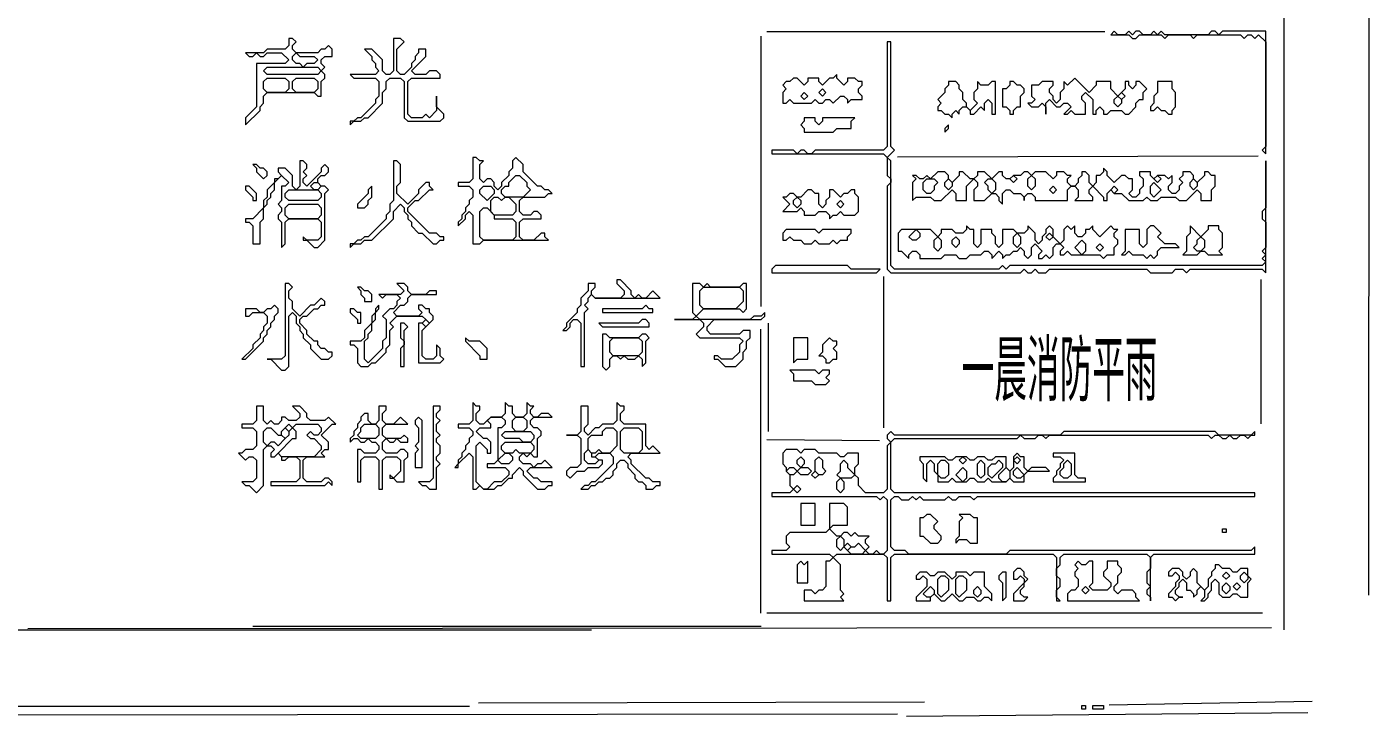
# Model space of a CAD drawing. Extents: x 10 to 1972, y 10 to 1392.
# Drawn here: x 1575.3 to 1947.7, y 14.1 to 205.2 of the extents above; entities that cross this region are included whole.
import ezdxf

# ---------------------------------------------------------------- set-up
doc = ezdxf.new("R2010")
doc.units = 0
for name, color, linetype, lineweight in [('OCR_TEXT', 6, 'Continuous', 0), ('TEXT_FALLBACK_OUTLINE', 2, 'Continuous', 0), ('TRACE_CURVE', 6, 'Continuous', 0), ('TRACE_STRAIGHT', 5, 'Continuous', 0), ('TRACE_TEXT_SYMBOL', 6, 'Continuous', 0)]:
    doc.layers.add(name, color=color, linetype=linetype, lineweight=lineweight)
doc.styles.add('wqy-unicode', font='wqy-unicode.lff')

msp = doc.modelspace()

# ---------------------------------------------------------------- linework, layer by layer
at = {"layer": 'TEXT_FALLBACK_OUTLINE', "color": 2}
for points in [[(1648, 202), (1648, 200), (1647, 199), (1642, 199), (1641, 198), (1636, 198), (1637, 197), (1638, 197), (1639, 198), (1640, 197), (1641, 197), (1642, 198), (1646, 198), (1648, 196), (1647, 195), (1639, 195), (1639, 183), (1636, 180), (1636, 178), (1640, 182), (1640, 183), (1641, 184), (1641, 186), (1642, 187), (1655, 187), (1656, 186), (1657, 186), (1657, 190), (1658, 191), (1658, 192), (1657, 193), (1658, 194), (1657, 195), (1657, 196), (1658, 197), (1660, 197), (1660, 199), (1659, 200), (1658, 199), (1657, 199), (1656, 198), (1650, 198), (1649, 199), (1649, 200), (1650, 201), (1649, 202)], [(1877, 204), (1876, 203), (1881, 203), (1882, 202), (1883, 202), (1884, 203), (1890, 203), (1891, 202), (1892, 203), (1898, 203), (1899, 202), (1900, 203), (1912, 203), (1913, 202), (1914, 203), (1915, 203), (1916, 202), (1917, 203), (1919, 201), (1919, 172), (1918, 171), (1919, 170), (1919, 204), (1907, 204), (1906, 203), (1905, 204), (1904, 204), (1903, 203), (1891, 203), (1890, 204), (1889, 203), (1888, 204), (1887, 203), (1885, 203), (1884, 204), (1883, 204), (1882, 203), (1881, 204), (1880, 203), (1878, 203)], [(1649, 197), (1650, 198), (1651, 197), (1655, 197), (1656, 196), (1655, 195), (1653, 195), (1652, 194), (1651, 195), (1650, 195), (1649, 196)], [(1641, 193), (1642, 194), (1656, 194), (1657, 193), (1656, 192), (1642, 192)], [(1641, 190), (1642, 191), (1647, 191), (1648, 190), (1648, 188), (1647, 187), (1642, 187), (1641, 188)], [(1649, 190), (1650, 191), (1655, 191), (1656, 190), (1656, 188), (1655, 187), (1650, 187), (1649, 188)], [(1800, 192), (1799, 191), (1798, 191), (1796, 189), (1795, 190), (1795, 191), (1792, 191), (1792, 190), (1791, 189), (1789, 191), (1788, 191), (1787, 190), (1786, 190), (1785, 189), (1786, 188), (1785, 187), (1785, 184), (1786, 184), (1787, 185), (1788, 184), (1793, 184), (1794, 185), (1795, 184), (1796, 184), (1797, 185), (1798, 185), (1799, 184), (1801, 186), (1802, 186), (1803, 185), (1803, 184), (1804, 185), (1807, 185), (1807, 186), (1806, 187), (1806, 188), (1807, 189), (1807, 190), (1806, 190), (1805, 191), (1803, 191), (1803, 190), (1802, 189), (1800, 191)], [(1831, 190), (1831, 189), (1830, 188), (1830, 187), (1828, 185), (1829, 184), (1828, 183), (1828, 182), (1829, 182), (1830, 181), (1831, 181), (1832, 180), (1832, 181), (1833, 182), (1834, 181), (1834, 182), (1835, 183), (1836, 183), (1837, 182), (1837, 181), (1838, 181), (1840, 183), (1841, 182), (1841, 184), (1842, 185), (1843, 184), (1843, 181), (1844, 181), (1844, 190), (1843, 190), (1842, 189), (1840, 189), (1839, 190), (1839, 188), (1838, 187), (1838, 185), (1839, 184), (1837, 182), (1836, 183), (1836, 184), (1835, 185), (1835, 187), (1834, 188), (1834, 189), (1833, 190)], [(1848, 190), (1848, 189), (1847, 188), (1846, 188), (1846, 183), (1847, 183), (1848, 182), (1848, 181), (1849, 181), (1849, 182), (1850, 183), (1851, 183), (1851, 186), (1852, 187), (1852, 188), (1851, 189), (1850, 189), (1849, 190)], [(1889, 190), (1889, 187), (1888, 186), (1888, 184), (1887, 183), (1887, 182), (1888, 182), (1889, 183), (1890, 182), (1891, 182), (1892, 181), (1893, 181), (1893, 182), (1894, 183), (1894, 187), (1893, 188), (1893, 190)], [(1790, 186), (1791, 187), (1792, 186), (1791, 185)], [(1795, 187), (1796, 188), (1797, 187), (1796, 186)], [(1878, 186), (1879, 187), (1880, 186), (1879, 185)], [(1877, 185), (1878, 186), (1879, 185), (1879, 184), (1878, 183), (1877, 184)], [(1791, 180), (1791, 179), (1790, 178), (1791, 177), (1791, 176), (1799, 176), (1800, 177), (1804, 177), (1804, 179), (1805, 180), (1796, 180), (1796, 179), (1795, 178), (1794, 179), (1794, 180)], [(1831, 178), (1830, 177), (1830, 176), (1831, 177)], [(1677, 168), (1677, 157), (1676, 156), (1676, 154), (1675, 153), (1675, 152), (1670, 147), (1669, 147), (1668, 146), (1667, 146), (1666, 145), (1665, 145), (1665, 144), (1666, 145), (1668, 145), (1669, 146), (1671, 146), (1677, 152), (1677, 154), (1679, 156), (1680, 155), (1680, 154), (1681, 153), (1681, 152), (1682, 151), (1682, 150), (1684, 148), (1685, 148), (1688, 145), (1689, 145), (1690, 146), (1691, 146), (1691, 147), (1690, 147), (1689, 148), (1687, 148), (1681, 154), (1681, 155), (1683, 157), (1684, 157), (1687, 160), (1688, 160), (1687, 161), (1687, 162), (1686, 162), (1684, 160), (1684, 159), (1681, 156), (1678, 159), (1678, 161), (1679, 162), (1679, 167), (1678, 168)], [(1638, 167), (1639, 166), (1639, 165), (1641, 163), (1642, 164), (1642, 165), (1641, 166), (1640, 166), (1639, 167)], [(1711, 164), (1712, 164), (1714, 162), (1714, 161), (1715, 160), (1713, 158), (1708, 158), (1707, 159), (1707, 160), (1708, 161), (1709, 161), (1709, 162)], [(1848, 163), (1849, 164), (1850, 163), (1849, 162)], [(1853, 163), (1854, 164), (1855, 163), (1855, 161), (1854, 160), (1853, 161)], [(1888, 163), (1889, 164), (1890, 163), (1889, 162)], [(1636, 161), (1636, 160), (1638, 158), (1638, 157), (1639, 157), (1639, 159), (1637, 161)], [(1654, 161), (1655, 162), (1656, 162), (1657, 161), (1656, 160), (1655, 160)], [(1671, 161), (1670, 160), (1670, 159), (1667, 156), (1667, 155), (1669, 155), (1670, 156), (1670, 157), (1671, 158)], [(1701, 160), (1702, 161), (1704, 161), (1705, 160), (1705, 159), (1703, 157), (1701, 159)], [(1824, 162), (1825, 163), (1827, 163), (1828, 162), (1827, 161), (1827, 160), (1826, 159), (1825, 159), (1824, 160)], [(1830, 162), (1831, 163), (1832, 162), (1832, 161), (1831, 160), (1830, 161)], [(1841, 162), (1842, 163), (1843, 163), (1844, 162), (1844, 160), (1843, 159), (1842, 160), (1842, 161)], [(1859, 160), (1860, 161), (1861, 160), (1860, 159)], [(1876, 160), (1877, 161), (1878, 160), (1877, 159)], [(1887, 161), (1888, 162), (1890, 160), (1888, 158), (1887, 159)], [(1898, 162), (1899, 163), (1900, 162), (1900, 161), (1899, 160), (1898, 161)], [(1647, 159), (1648, 160), (1656, 160), (1657, 159), (1657, 158), (1656, 157), (1648, 157), (1647, 158)], [(1704, 157), (1705, 158), (1706, 158), (1707, 157), (1708, 158), (1709, 158), (1711, 156), (1711, 154), (1710, 153), (1705, 153), (1704, 154)], [(1792, 160), (1790, 158), (1789, 158), (1788, 159), (1787, 159), (1786, 158), (1785, 158), (1787, 156), (1785, 154), (1789, 154), (1790, 155), (1791, 154), (1791, 153), (1794, 153), (1795, 154), (1797, 154), (1798, 153), (1798, 152), (1799, 153), (1800, 153), (1801, 154), (1802, 153), (1805, 153), (1806, 154), (1806, 158), (1805, 159), (1805, 160), (1804, 160), (1803, 159), (1802, 159), (1801, 158), (1799, 160), (1798, 160), (1798, 158), (1797, 157), (1797, 156), (1796, 155), (1795, 156), (1795, 159), (1794, 159), (1793, 160)], [(1788, 157), (1789, 158), (1790, 157), (1790, 156), (1789, 155), (1788, 156)], [(1800, 156), (1801, 157), (1802, 156), (1801, 155)], [(1647, 155), (1648, 156), (1656, 156), (1657, 155), (1657, 153), (1656, 152), (1648, 152), (1647, 153)], [(1701, 154), (1702, 155), (1703, 155), (1705, 153), (1705, 152), (1710, 152), (1711, 151), (1711, 147), (1710, 146), (1702, 146), (1701, 147)], [(1786, 149), (1785, 148), (1785, 146), (1786, 146), (1787, 147), (1788, 146), (1790, 146), (1791, 145), (1793, 145), (1794, 146), (1795, 145), (1798, 145), (1799, 146), (1800, 145), (1801, 146), (1803, 146), (1803, 147), (1804, 148), (1804, 149), (1796, 149), (1795, 148), (1794, 149)], [(1822, 149), (1823, 148), (1823, 147), (1822, 146), (1821, 146), (1820, 147)], [(1887, 150), (1886, 149), (1886, 145), (1885, 144), (1884, 145), (1884, 149), (1880, 149), (1880, 143), (1879, 142), (1880, 142), (1881, 143), (1882, 142), (1885, 142), (1886, 141), (1887, 142), (1888, 141), (1889, 142), (1889, 143), (1890, 144), (1895, 144), (1894, 145), (1891, 145), (1889, 147), (1890, 148), (1888, 150)], [(1898, 150), (1898, 148), (1897, 147), (1897, 143), (1896, 142), (1900, 142), (1901, 143), (1902, 143), (1903, 142), (1907, 142), (1906, 143), (1907, 144), (1907, 148), (1906, 149), (1906, 150), (1903, 150), (1903, 149), (1901, 147)], [(1827, 146), (1828, 147), (1829, 146), (1829, 144), (1828, 143), (1827, 144)], [(1832, 146), (1833, 147), (1834, 146), (1834, 145), (1833, 144), (1832, 145)], [(1849, 147), (1850, 148), (1851, 147), (1851, 145), (1850, 144), (1849, 145)], [(1858, 147), (1859, 148), (1860, 147), (1859, 146)], [(1868, 146), (1869, 145), (1869, 143), (1868, 142), (1866, 144)], [(1900, 146), (1901, 147), (1902, 146), (1902, 144), (1901, 143), (1900, 143), (1899, 144), (1900, 145)], [(1872, 144), (1873, 145), (1874, 144), (1873, 143)], [(1739, 135), (1739, 134), (1741, 132), (1741, 131), (1740, 130), (1733, 130), (1732, 131), (1732, 132), (1733, 133), (1733, 134), (1731, 134), (1731, 132), (1729, 130), (1729, 128), (1728, 127), (1728, 126), (1725, 123), (1725, 122), (1724, 121), (1725, 121), (1726, 122), (1726, 123), (1727, 124), (1728, 124), (1729, 123), (1729, 111), (1730, 111), (1730, 126), (1731, 127), (1730, 128), (1731, 129), (1731, 130), (1732, 131), (1733, 130), (1751, 130), (1749, 132), (1747, 130), (1746, 130), (1745, 131), (1744, 130), (1743, 131), (1743, 132), (1740, 135)], [(1647, 134), (1647, 114), (1646, 113), (1642, 113), (1643, 113), (1646, 110), (1647, 110), (1648, 111), (1648, 125), (1649, 126), (1650, 125), (1650, 123), (1651, 122), (1651, 121), (1652, 120), (1652, 119), (1654, 117), (1654, 116), (1657, 113), (1659, 113), (1660, 114), (1660, 115), (1659, 115), (1658, 116), (1657, 116), (1656, 117), (1656, 118), (1655, 118), (1653, 120), (1653, 121), (1651, 123), (1651, 124), (1652, 125), (1653, 125), (1655, 127), (1656, 127), (1657, 128), (1658, 128), (1658, 129), (1657, 130), (1655, 128), (1654, 128), (1651, 125), (1649, 127), (1649, 129), (1648, 130), (1648, 132), (1649, 133), (1648, 134)], [(1667, 133), (1668, 132), (1668, 131), (1669, 130), (1669, 129), (1671, 129), (1671, 131), (1670, 132), (1669, 132), (1668, 133)], [(1760, 134), (1760, 126), (1761, 125), (1760, 124), (1755, 124), (1762, 124), (1763, 123), (1763, 122), (1761, 120), (1762, 119), (1773, 119), (1774, 118), (1773, 117), (1773, 115), (1771, 113), (1768, 113), (1767, 114), (1766, 114), (1766, 113), (1767, 113), (1769, 111), (1772, 111), (1774, 113), (1774, 115), (1775, 116), (1775, 118), (1776, 119), (1776, 121), (1774, 121), (1773, 120), (1765, 120), (1764, 121), (1764, 122), (1766, 124), (1779, 124), (1780, 125), (1780, 126), (1779, 125), (1777, 125), (1776, 124), (1762, 124), (1761, 125), (1763, 127), (1773, 127), (1774, 126), (1775, 127), (1775, 134), (1774, 134), (1773, 133), (1765, 133), (1764, 134), (1763, 133), (1762, 134)], [(1762, 132), (1763, 133), (1773, 133), (1774, 132), (1774, 129), (1772, 127), (1763, 127), (1762, 128)], [(1644, 128), (1643, 127), (1642, 127), (1641, 126), (1640, 126), (1639, 127), (1636, 127), (1636, 125), (1637, 125), (1638, 126), (1641, 126), (1642, 125), (1642, 123), (1641, 122), (1641, 121), (1640, 120), (1640, 119), (1638, 117), (1638, 116), (1635, 113), (1636, 113), (1641, 118), (1641, 119), (1642, 120), (1642, 121), (1643, 122), (1643, 123), (1644, 124), (1644, 125), (1645, 126), (1645, 127)], [(1665, 127), (1665, 126), (1667, 124), (1667, 123), (1668, 123), (1668, 126), (1667, 126), (1666, 127)], [(1747, 128), (1746, 127), (1735, 127), (1735, 126), (1749, 126), (1749, 127), (1748, 127)], [(1679, 123), (1679, 119), (1680, 118), (1680, 117), (1679, 116), (1679, 111), (1680, 111), (1680, 121), (1681, 122), (1680, 123)], [(1685, 123), (1686, 124), (1687, 123), (1686, 122)], [(1746, 124), (1745, 123), (1734, 123), (1735, 122), (1748, 122), (1748, 123), (1747, 124)], [(1735, 120), (1735, 111), (1736, 110), (1737, 111), (1737, 113), (1738, 114), (1739, 114), (1740, 113), (1741, 114), (1742, 113), (1744, 113), (1745, 114), (1746, 113), (1746, 111), (1747, 112), (1747, 118), (1748, 119), (1747, 120), (1746, 120), (1745, 119), (1737, 119), (1736, 120)], [(1697, 119), (1697, 118), (1701, 114), (1701, 113), (1703, 113), (1703, 116), (1701, 118), (1698, 118)], [(1737, 118), (1738, 119), (1745, 119), (1746, 118), (1746, 115), (1745, 114), (1738, 114), (1737, 115)], [(1788, 119), (1788, 112), (1789, 113), (1792, 113), (1792, 119)], [(1787, 110), (1788, 109), (1788, 107), (1793, 107), (1794, 106), (1797, 106), (1798, 107), (1797, 108), (1798, 109), (1798, 110), (1796, 110), (1795, 109), (1794, 110)], [(1684, 97), (1683, 96), (1683, 95), (1684, 94), (1684, 90), (1683, 89), (1684, 88), (1683, 87), (1683, 83), (1685, 83), (1685, 96)], [(1688, 100), (1688, 80), (1687, 79), (1684, 79), (1685, 78), (1686, 78), (1687, 77), (1689, 77), (1689, 83), (1690, 84), (1689, 85), (1689, 86), (1690, 87), (1690, 89), (1689, 90), (1689, 91), (1690, 92), (1689, 93), (1689, 95), (1690, 96), (1689, 97), (1689, 98), (1690, 99), (1690, 100)], [(1703, 96), (1704, 97), (1707, 97), (1708, 96), (1708, 95), (1707, 94), (1706, 94), (1706, 85), (1705, 84), (1703, 84), (1703, 83), (1708, 83), (1709, 82), (1709, 81), (1707, 79), (1705, 79), (1703, 77), (1702, 77), (1700, 79), (1700, 89), (1701, 90), (1703, 88), (1703, 87), (1704, 87), (1704, 90), (1703, 91), (1702, 91), (1700, 93), (1701, 94), (1704, 94), (1704, 95)], [(1710, 96), (1711, 97), (1713, 97), (1714, 96), (1714, 94), (1713, 93), (1711, 93), (1710, 94)], [(1641, 93), (1642, 94), (1643, 94), (1645, 92), (1646, 92), (1647, 91), (1645, 89), (1644, 90), (1643, 90), (1642, 89), (1641, 90)], [(1649, 94), (1650, 95), (1656, 95), (1657, 94), (1657, 93), (1656, 92), (1655, 92), (1654, 93), (1653, 92), (1654, 91), (1655, 91), (1657, 89), (1657, 88), (1655, 86), (1646, 86), (1645, 87), (1649, 91), (1650, 91), (1650, 93)], [(1646, 93), (1647, 94), (1648, 93), (1648, 92), (1647, 91), (1646, 92)], [(1647, 94), (1648, 95), (1649, 94), (1648, 93)], [(1668, 94), (1669, 95), (1672, 95), (1673, 94), (1673, 92), (1672, 91), (1668, 91), (1667, 92), (1668, 93)], [(1735, 93), (1736, 94), (1738, 94), (1739, 93), (1739, 89), (1737, 87), (1735, 87), (1734, 88), (1733, 87), (1732, 87), (1731, 88), (1731, 91), (1732, 92), (1735, 92)], [(1740, 93), (1741, 94), (1745, 94), (1746, 93), (1746, 88), (1745, 87), (1741, 87), (1740, 88)], [(1707, 92), (1708, 93), (1715, 93), (1716, 92), (1716, 91), (1715, 90), (1713, 90), (1712, 91), (1708, 91)], [(1707, 89), (1708, 90), (1715, 90), (1716, 89), (1716, 88), (1715, 87), (1712, 87), (1711, 88), (1710, 87), (1708, 87), (1707, 88)], [(1708, 87), (1709, 87), (1710, 86), (1710, 85), (1709, 84), (1707, 84), (1706, 85)], [(1730, 87), (1731, 88), (1732, 87), (1732, 86), (1733, 86), (1734, 85), (1733, 84), (1731, 84), (1730, 85)], [(1850, 87), (1849, 86), (1849, 83), (1848, 82), (1847, 83), (1847, 86), (1844, 86), (1843, 85), (1842, 85), (1841, 86), (1839, 86), (1838, 85), (1837, 85), (1836, 86), (1833, 86), (1832, 85), (1831, 85), (1830, 86), (1823, 86), (1823, 85), (1824, 84), (1824, 80), (1825, 79), (1825, 84), (1826, 85), (1827, 84), (1827, 82), (1828, 81), (1828, 79), (1831, 79), (1832, 80), (1833, 79), (1836, 79), (1837, 80), (1838, 80), (1839, 79), (1841, 79), (1842, 80), (1843, 79), (1847, 79), (1848, 80), (1849, 79), (1852, 79), (1852, 81), (1853, 82), (1859, 82), (1858, 83), (1854, 83), (1853, 82), (1852, 83), (1852, 86), (1851, 86)], [(1834, 85), (1835, 86), (1836, 85), (1835, 84)], [(1849, 85), (1850, 86), (1851, 85), (1850, 84)], [(1860, 87), (1860, 86), (1862, 86), (1863, 85), (1862, 84), (1862, 83), (1861, 82), (1861, 81), (1860, 80), (1860, 79), (1869, 79), (1869, 80), (1867, 80), (1866, 81), (1866, 87)], [(1828, 84), (1829, 85), (1830, 85), (1831, 84), (1831, 81), (1830, 80), (1829, 80), (1828, 81)], [(1835, 83), (1836, 82), (1836, 80), (1835, 79), (1833, 81)], [(1839, 84), (1840, 85), (1841, 84), (1841, 81), (1840, 80), (1839, 81)], [(1844, 84), (1845, 85), (1846, 84), (1846, 83), (1843, 80), (1842, 81), (1842, 83), (1843, 84)], [(1847, 83), (1848, 82), (1848, 80), (1847, 79), (1846, 79), (1845, 80), (1845, 81)], [(1849, 82), (1850, 83), (1852, 81), (1851, 80), (1850, 80), (1849, 81)], [(1863, 84), (1864, 85), (1865, 84), (1865, 81), (1864, 80), (1863, 80), (1862, 81), (1862, 82), (1863, 83)], [(1825, 70), (1824, 69), (1823, 69), (1823, 64), (1824, 64), (1826, 62), (1828, 62), (1829, 63), (1829, 64), (1827, 66), (1827, 67), (1828, 68), (1826, 70)], [(1834, 70), (1835, 69), (1834, 68), (1834, 64), (1833, 63), (1833, 62), (1834, 63), (1836, 63), (1837, 62), (1839, 62), (1839, 69), (1838, 69), (1837, 70)], [(1823, 54), (1822, 53), (1822, 52), (1823, 52), (1824, 53), (1825, 52), (1825, 50), (1822, 47), (1822, 46), (1826, 46), (1826, 47), (1827, 48), (1829, 46), (1830, 46), (1832, 48), (1834, 46), (1835, 46), (1836, 47), (1838, 47), (1839, 46), (1840, 46), (1841, 47), (1842, 47), (1843, 46), (1843, 48), (1841, 50), (1841, 54), (1838, 54), (1837, 53), (1836, 54), (1833, 54), (1833, 53), (1832, 52), (1830, 54), (1828, 54), (1827, 53), (1826, 53), (1825, 54)], [(1828, 52), (1829, 53), (1830, 53), (1831, 52), (1831, 49), (1829, 47), (1828, 48)], [(1833, 52), (1834, 53), (1835, 53), (1836, 52), (1836, 49), (1834, 47), (1833, 48)], [(1846, 54), (1845, 53), (1845, 52), (1846, 51), (1846, 46), (1847, 47), (1847, 54)], [(1850, 55), (1849, 54), (1849, 52), (1850, 52), (1851, 53), (1852, 52), (1852, 51), (1849, 48), (1849, 46), (1852, 46), (1853, 47), (1852, 47), (1851, 48), (1851, 49), (1852, 50), (1852, 51), (1853, 52), (1852, 53), (1852, 54), (1851, 55)], [(1907, 53), (1908, 54), (1909, 53), (1908, 52)], [(1912, 53), (1913, 54), (1914, 53), (1914, 52), (1913, 51), (1912, 52)], [(1826, 50), (1827, 49), (1827, 48), (1826, 47), (1825, 47), (1824, 48)], [(1838, 49), (1839, 50), (1840, 49), (1840, 48), (1839, 47), (1838, 48)], [(1907, 50), (1908, 51), (1909, 50), (1909, 49), (1908, 48), (1907, 49)], [(1910, 50), (1911, 51), (1912, 50), (1911, 49)]]:
    msp.add_lwpolyline(points, close=True, dxfattribs=at)
for points in [[(1677, 202), (1677, 193), (1676, 192), (1675, 192), (1674, 193), (1674, 196), (1671, 199), (1669, 199), (1671, 197), (1671, 196), (1672, 195), (1672, 194), (1673, 193), (1672, 192), (1665, 192), (1666, 191), (1672, 191), (1673, 190), (1673, 186), (1672, 185), (1672, 184), (1668, 180), (1667, 180), (1666, 179), (1665, 179), (1665, 178), (1666, 179), (1668, 179), (1669, 180), (1670, 180), (1674, 184), (1674, 187), (1675, 188), (1675, 190), (1676, 191), (1679, 191), (1680, 190), (1680, 180), (1681, 179), (1690, 179), (1691, 180), (1691, 181), (1689, 183), (1689, 186), (1689, 182), (1687, 180), (1686, 181), (1685, 180), (1682, 180), (1681, 181), (1681, 190), (1682, 191), (1690, 191), (1690, 192), (1689, 193), (1687, 193), (1686, 192), (1683, 192), (1682, 193), (1686, 197), (1686, 199), (1684, 199), (1684, 198), (1683, 197)], [(1683, 197), (1683, 196), (1682, 195), (1682, 194), (1680, 192), (1679, 192), (1678, 193), (1678, 199), (1680, 201), (1679, 202), (1677, 202)], [(1866, 191), (1864, 189), (1863, 190), (1863, 188), (1862, 187), (1862, 185), (1861, 184), (1860, 185), (1860, 186), (1859, 187), (1859, 188), (1860, 189), (1860, 190), (1857, 190), (1856, 189), (1854, 189), (1854, 186), (1855, 185), (1854, 184), (1853, 184), (1854, 183), (1856, 183), (1857, 184), (1858, 183), (1858, 181), (1858, 184), (1859, 185), (1861, 183), (1862, 183), (1863, 184), (1864, 184), (1865, 183), (1863, 181), (1864, 181), (1865, 182), (1866, 181), (1869, 181), (1869, 184), (1868, 185), (1868, 186), (1869, 187), (1871, 185), (1871, 181), (1872, 181), (1872, 182), (1873, 183), (1874, 182), (1874, 181), (1875, 181), (1876, 182), (1879, 182), (1880, 181), (1881, 181), (1883, 183), (1883, 184), (1884, 185), (1885, 185), (1885, 187), (1886, 188), (1884, 190), (1883, 190), (1883, 189), (1882, 188), (1881, 189)], [(1881, 189), (1881, 190), (1880, 190), (1880, 188), (1878, 186), (1876, 188), (1876, 190), (1872, 190), (1872, 189), (1870, 187), (1866, 191)], [(1651, 168), (1651, 161), (1650, 160), (1649, 161), (1649, 164), (1647, 166), (1645, 166), (1645, 165), (1646, 164), (1645, 163), (1644, 163), (1644, 162), (1642, 160), (1642, 158), (1641, 157), (1641, 155), (1638, 152), (1636, 152), (1636, 151), (1637, 151), (1638, 150), (1638, 145), (1640, 145), (1640, 151), (1641, 152), (1641, 155), (1642, 156), (1642, 157), (1643, 158), (1643, 159), (1644, 160), (1644, 162), (1646, 164), (1648, 162), (1647, 161), (1646, 161), (1646, 157), (1645, 156), (1646, 155), (1646, 154), (1645, 153), (1645, 152), (1646, 151), (1646, 144), (1647, 145), (1647, 151), (1648, 152), (1656, 152), (1657, 151), (1657, 147), (1656, 146), (1653, 146), (1652, 147), (1652, 146), (1653, 146), (1655, 144), (1656, 144), (1658, 146), (1658, 159), (1659, 160), (1658, 161), (1657, 161), (1656, 162), (1656, 163)], [(1656, 163), (1657, 164), (1658, 164), (1659, 165), (1659, 166), (1658, 167), (1657, 166), (1657, 165), (1653, 161), (1652, 162), (1652, 163), (1653, 164), (1652, 165), (1653, 166), (1653, 167), (1652, 168), (1651, 168)], [(1699, 169), (1699, 163), (1698, 162), (1695, 162), (1695, 161), (1698, 161), (1699, 160), (1699, 158), (1698, 157), (1698, 156), (1697, 155), (1697, 154), (1696, 153), (1696, 152), (1695, 151), (1695, 150), (1697, 152), (1697, 153), (1698, 154), (1699, 153), (1699, 145), (1701, 145), (1702, 146), (1720, 146), (1719, 147), (1719, 148), (1718, 148), (1716, 146), (1713, 146), (1712, 147), (1712, 151), (1713, 152), (1718, 152), (1718, 153), (1717, 154), (1716, 154), (1715, 153), (1713, 153), (1712, 154), (1712, 157), (1713, 158), (1719, 158), (1720, 159), (1721, 159), (1720, 160), (1719, 160), (1718, 161), (1717, 161), (1713, 165), (1713, 167), (1711, 169), (1710, 168), (1710, 166), (1709, 165), (1709, 164), (1707, 162), (1707, 161), (1706, 160), (1705, 161), (1705, 162), (1704, 163), (1703, 163), (1702, 162), (1701, 163)], [(1701, 163), (1701, 167), (1702, 168), (1701, 168), (1700, 169), (1699, 169)], [(1874, 166), (1874, 165), (1873, 164), (1872, 164), (1872, 162), (1871, 161), (1870, 162), (1870, 164), (1869, 165), (1868, 165), (1868, 164), (1867, 163), (1867, 162), (1866, 161), (1865, 161), (1864, 162), (1864, 163), (1865, 164), (1864, 164), (1863, 165), (1861, 165), (1861, 164), (1860, 163), (1858, 165), (1855, 165), (1854, 164), (1853, 165), (1852, 165), (1851, 164), (1849, 164), (1848, 163), (1847, 163), (1846, 164), (1846, 165), (1845, 165), (1843, 163), (1841, 165), (1839, 165), (1839, 164), (1838, 163), (1837, 163), (1835, 165), (1834, 165), (1834, 164), (1832, 162), (1831, 163), (1831, 164), (1830, 165), (1828, 165), (1826, 163), (1825, 164), (1824, 163), (1823, 163), (1822, 164), (1821, 164), (1822, 163), (1821, 162), (1821, 157), (1822, 158), (1826, 158), (1827, 157), (1829, 157), (1832, 160), (1833, 159)], [(1833, 159), (1833, 157), (1836, 157), (1836, 161), (1838, 163), (1839, 162), (1839, 161), (1838, 160), (1838, 157), (1841, 157), (1843, 159), (1844, 159), (1845, 158), (1845, 157), (1846, 156), (1846, 159), (1847, 160), (1848, 160), (1849, 159), (1851, 159), (1852, 158), (1852, 157), (1852, 158), (1853, 159), (1854, 159), (1855, 158), (1855, 157), (1864, 157), (1864, 160), (1865, 161), (1866, 161), (1867, 160), (1867, 158), (1866, 157), (1871, 157), (1871, 158), (1870, 159), (1870, 160), (1871, 161), (1874, 158), (1874, 157), (1875, 157), (1875, 159), (1876, 160), (1877, 159), (1879, 159), (1881, 157), (1885, 157), (1886, 158), (1887, 157), (1889, 157), (1890, 158), (1894, 158), (1895, 157), (1897, 157), (1900, 160), (1901, 159), (1901, 157), (1904, 157), (1904, 160), (1905, 161), (1905, 164), (1904, 164), (1903, 165)], [(1903, 165), (1902, 165), (1902, 164), (1900, 162), (1899, 163), (1899, 164), (1898, 165), (1896, 165), (1896, 164), (1895, 163), (1896, 162), (1895, 161), (1895, 160), (1894, 159), (1893, 159), (1892, 160), (1892, 161), (1893, 162), (1893, 164), (1892, 163), (1891, 164), (1889, 164), (1888, 163), (1887, 164), (1887, 165), (1884, 165), (1884, 164), (1885, 163), (1885, 161), (1884, 160), (1884, 159), (1883, 158), (1882, 158), (1881, 159), (1882, 160), (1882, 163), (1881, 163), (1880, 164), (1879, 164), (1877, 162), (1875, 164), (1875, 165), (1874, 166)], [(1836, 150), (1836, 149), (1835, 148), (1833, 148), (1832, 149), (1829, 149), (1829, 148), (1828, 147), (1826, 149), (1818, 149), (1817, 148), (1817, 143), (1818, 143), (1820, 141), (1820, 142), (1821, 143), (1822, 143), (1823, 142), (1823, 141), (1829, 141), (1830, 142), (1833, 142), (1834, 141), (1836, 141), (1837, 142), (1840, 142), (1841, 143), (1842, 143), (1843, 142), (1843, 141), (1845, 143), (1846, 142), (1846, 141), (1847, 142), (1848, 142), (1849, 143), (1850, 143), (1851, 144), (1852, 143), (1852, 142), (1853, 141), (1854, 142), (1854, 144), (1855, 145), (1857, 143), (1856, 142), (1856, 141), (1857, 141), (1858, 142), (1859, 141), (1860, 142), (1860, 144), (1861, 145), (1862, 145), (1863, 144), (1862, 143), (1862, 142), (1863, 142), (1864, 143), (1865, 142), (1873, 142), (1874, 141), (1875, 142), (1877, 142)], [(1877, 142), (1877, 144), (1878, 145), (1878, 146), (1877, 147), (1877, 148), (1878, 149), (1877, 149), (1876, 150), (1873, 147), (1871, 149), (1871, 150), (1870, 149), (1869, 149), (1869, 148), (1868, 147), (1867, 147), (1866, 148), (1866, 150), (1865, 149), (1864, 150), (1863, 149), (1863, 146), (1862, 145), (1860, 147), (1860, 149), (1859, 150), (1858, 149), (1858, 148), (1857, 147), (1857, 146), (1856, 145), (1855, 146), (1855, 148), (1853, 150), (1853, 149), (1852, 148), (1850, 148), (1849, 149), (1846, 149), (1846, 145), (1845, 144), (1844, 145), (1844, 147), (1843, 148), (1843, 149), (1840, 149), (1840, 145), (1839, 144), (1838, 145), (1838, 149), (1837, 149), (1836, 150)], [(1678, 134), (1680, 132), (1679, 131), (1673, 131), (1674, 130), (1675, 131), (1678, 131), (1679, 130), (1678, 129), (1678, 128), (1677, 127), (1676, 127), (1674, 125), (1675, 124), (1675, 119), (1674, 118), (1674, 116), (1670, 112), (1669, 113), (1669, 118), (1670, 119), (1670, 120), (1671, 121), (1671, 123), (1672, 124), (1672, 126), (1673, 127), (1673, 128), (1672, 127), (1672, 126), (1671, 125), (1671, 123), (1669, 121), (1669, 119), (1668, 118), (1665, 118), (1665, 117), (1666, 117), (1667, 116), (1667, 112), (1668, 111), (1670, 111), (1671, 112), (1672, 112), (1675, 115), (1675, 116), (1676, 117), (1676, 121), (1677, 122), (1676, 123), (1678, 125), (1685, 125), (1686, 124), (1685, 123), (1684, 123), (1684, 112), (1690, 112), (1691, 113), (1690, 114), (1690, 116), (1689, 117), (1689, 114), (1688, 113), (1686, 113)], [(1686, 113), (1685, 114), (1685, 121), (1688, 124), (1688, 125), (1687, 126), (1687, 127), (1686, 127), (1685, 128), (1684, 128), (1684, 127), (1685, 126), (1684, 125), (1678, 125), (1677, 126), (1679, 128), (1680, 128), (1681, 129), (1681, 130), (1682, 131), (1689, 131), (1689, 132), (1687, 132), (1686, 131), (1682, 131), (1681, 132), (1681, 133), (1680, 134), (1678, 134)], [(1699, 101), (1699, 96), (1698, 95), (1695, 95), (1695, 94), (1698, 94), (1699, 93), (1699, 92), (1698, 91), (1698, 90), (1697, 89), (1697, 88), (1696, 87), (1696, 86), (1695, 85), (1695, 84), (1694, 83), (1695, 83), (1695, 84), (1698, 87), (1699, 86), (1699, 77), (1700, 77), (1701, 78), (1702, 77), (1705, 77), (1706, 78), (1707, 78), (1709, 80), (1710, 80), (1710, 81), (1712, 83), (1713, 82), (1713, 81), (1717, 77), (1719, 77), (1720, 78), (1721, 78), (1721, 79), (1718, 79), (1717, 80), (1716, 80), (1714, 82), (1715, 83), (1721, 83), (1719, 85), (1718, 84), (1717, 84), (1716, 83), (1715, 84), (1713, 84), (1712, 85), (1712, 86), (1713, 87), (1714, 86), (1715, 87), (1716, 86), (1717, 86), (1717, 91), (1718, 92), (1718, 93), (1717, 94), (1716, 94), (1715, 95)], [(1715, 95), (1715, 96), (1716, 97), (1721, 97), (1720, 98), (1718, 98), (1717, 97), (1716, 97), (1715, 98), (1715, 99), (1716, 100), (1715, 100), (1714, 101), (1714, 98), (1713, 97), (1711, 97), (1710, 98), (1710, 100), (1709, 100), (1708, 101), (1708, 98), (1707, 97), (1704, 97), (1702, 95), (1701, 95), (1700, 96), (1700, 98), (1701, 99), (1701, 100), (1700, 100), (1699, 101)], [(1739, 101), (1739, 96), (1738, 95), (1735, 95), (1734, 94), (1733, 94), (1731, 92), (1730, 93), (1730, 94), (1731, 95), (1731, 100), (1729, 100), (1729, 93), (1728, 92), (1725, 92), (1728, 92), (1729, 91), (1729, 84), (1728, 83), (1726, 83), (1725, 82), (1725, 81), (1726, 80), (1728, 82), (1730, 82), (1731, 83), (1734, 83), (1735, 84), (1735, 85), (1734, 85), (1733, 86), (1734, 87), (1737, 87), (1738, 86), (1738, 84), (1733, 79), (1732, 79), (1731, 78), (1730, 78), (1729, 77), (1731, 77), (1732, 78), (1733, 78), (1734, 79), (1735, 79), (1736, 80), (1737, 80), (1738, 81), (1738, 82), (1739, 83), (1739, 84), (1740, 85), (1741, 85), (1742, 84), (1742, 83), (1744, 81), (1744, 80), (1745, 79), (1746, 79), (1747, 78), (1747, 77), (1749, 77), (1750, 78), (1751, 78)], [(1751, 78), (1751, 79), (1749, 79), (1748, 80), (1747, 80), (1743, 84), (1743, 85), (1742, 86), (1743, 87), (1751, 87), (1749, 89), (1748, 88), (1747, 89), (1747, 95), (1741, 95), (1740, 96), (1740, 98), (1741, 99), (1741, 100), (1740, 100), (1739, 101)], [(1639, 100), (1639, 96), (1638, 95), (1635, 95), (1635, 94), (1638, 94), (1639, 93), (1639, 89), (1638, 88), (1636, 88), (1635, 87), (1634, 87), (1636, 85), (1637, 86), (1638, 86), (1639, 85), (1639, 80), (1638, 79), (1635, 79), (1636, 78), (1637, 78), (1639, 76), (1641, 78), (1641, 88), (1642, 89), (1643, 89), (1644, 88), (1643, 87), (1643, 86), (1644, 86), (1645, 87), (1646, 86), (1646, 85), (1647, 85), (1648, 86), (1650, 86), (1651, 85), (1651, 80), (1650, 79), (1643, 79), (1643, 78), (1658, 78), (1659, 79), (1660, 78), (1660, 79), (1659, 80), (1658, 80), (1657, 79), (1653, 79), (1652, 80), (1652, 85), (1653, 86), (1658, 86), (1657, 87), (1658, 88), (1659, 88), (1659, 90), (1657, 92), (1660, 95), (1661, 95), (1659, 97), (1658, 96), (1654, 96), (1653, 97)], [(1653, 97), (1653, 98), (1651, 100), (1649, 100), (1651, 98), (1651, 97), (1650, 96), (1648, 96), (1647, 97), (1646, 97), (1646, 96), (1645, 95), (1644, 95), (1643, 96), (1642, 95), (1641, 96), (1641, 100), (1639, 100)], [(1673, 100), (1673, 96), (1672, 95), (1671, 95), (1670, 96), (1670, 98), (1669, 98), (1668, 97), (1668, 96), (1667, 95), (1667, 94), (1666, 93), (1666, 92), (1665, 91), (1665, 90), (1666, 91), (1667, 91), (1668, 90), (1669, 90), (1670, 91), (1671, 90), (1672, 90), (1673, 89), (1673, 88), (1672, 87), (1669, 87), (1668, 88), (1667, 88), (1667, 79), (1668, 79), (1668, 85), (1669, 86), (1672, 86), (1673, 85), (1673, 77), (1674, 77), (1674, 85), (1675, 86), (1678, 86), (1679, 85), (1679, 82), (1677, 80), (1676, 81), (1676, 80), (1677, 80), (1678, 79), (1680, 79), (1680, 85), (1681, 86), (1681, 87), (1680, 88), (1679, 88), (1678, 87), (1675, 87), (1674, 88), (1674, 90), (1675, 91), (1676, 90), (1677, 90), (1678, 91), (1679, 90), (1681, 90), (1681, 91), (1680, 92)], [(1680, 92), (1679, 91), (1675, 91), (1674, 92), (1674, 94), (1675, 95), (1681, 95), (1679, 97), (1677, 95), (1675, 95), (1674, 96), (1674, 98), (1675, 99), (1675, 100), (1673, 100)], [(1905, 56), (1905, 55), (1904, 54), (1904, 53), (1903, 52), (1903, 50), (1902, 49), (1900, 51), (1900, 54), (1899, 55), (1898, 54), (1898, 53), (1897, 52), (1896, 53), (1896, 54), (1895, 55), (1893, 55), (1892, 54), (1892, 53), (1893, 53), (1894, 54), (1895, 53), (1895, 52), (1894, 51), (1894, 50), (1892, 48), (1892, 47), (1893, 47), (1894, 46), (1895, 47), (1896, 47), (1895, 47), (1894, 48), (1894, 49), (1895, 50), (1895, 51), (1896, 52), (1897, 51), (1897, 49), (1898, 49), (1899, 48), (1899, 47), (1900, 48), (1900, 49), (1901, 50), (1902, 49), (1902, 47), (1901, 46), (1902, 46), (1903, 47), (1903, 48), (1904, 49), (1904, 51), (1905, 52), (1906, 51), (1906, 48), (1907, 47), (1909, 47), (1910, 48), (1911, 48), (1912, 47), (1914, 47), (1914, 51), (1915, 52)], [(1915, 52), (1914, 53), (1914, 55), (1912, 55), (1911, 54), (1910, 54), (1909, 55), (1907, 55), (1906, 56), (1905, 56)]]:
    msp.add_lwpolyline(points, dxfattribs=at)
at = {"layer": 'TRACE_CURVE', "color": 6}
msp.add_lwpolyline([(1814, 201), (1814, 172), (1813, 171), (1794, 171), (1793, 170), (1792, 170), (1791, 171), (1790, 171), (1789, 170), (1788, 171), (1782, 171), (1782, 170), (1813, 170), (1814, 169), (1814, 164), (1815, 163), (1815, 162), (1814, 161), (1814, 138), (1815, 137), (1851, 137), (1852, 138), (1853, 137), (1854, 137), (1855, 138), (1856, 137), (1858, 137), (1859, 138), (1886, 138), (1887, 137), (1893, 137), (1894, 138), (1896, 138), (1897, 137), (1898, 138), (1918, 138), (1919, 137), (1919, 168), (1919, 155), (1918, 154), (1918, 152), (1919, 151), (1919, 144), (1918, 143), (1919, 142), (1918, 141), (1919, 140), (1918, 139), (1848, 139), (1847, 138), (1846, 139), (1845, 138), (1816, 138), (1815, 139), (1815, 168), (1814, 169), (1816, 171), (1815, 172), (1815, 201)], close=True, dxfattribs=at)
at = {"layer": 'TRACE_STRAIGHT', "color": 5}
for p, q in [((1947.64, 47.62), (1947.69, 677.63)), ((1924, 381), (1924, 38)), ((1778.91, 202.63), (1778.92, 127.62)), ((1780.62, 203.88), (1874.38, 203.88)), ((1816.87, 169.17), (1916.88, 169.47)), ((1813, 136), (1813, 94)), ((1917.75, 95.12), (1917.75, 135.12)), ((1781, 123), (1781, 93)), ((1778.92, 42.62), (1778.92, 121.38)), ((1780.62, 90.73), (1811.88, 90.47)), ((1780.62, 42.72), (1918.12, 42.72)), ((1338, 38), (1732, 38)), ((1575.63, 38.37), (1920.63, 38.68)), ((1638, 39), (1779, 39)), ((1438.12, 16.87), (1698.12, 16.84)), ((1700.62, 17.74), (1824.38, 17.99)), ((1819.36, 14.08), (1930.64, 15.11)), ((1875.61, 17.2), (1931.89, 18.2)), ((1075.62, 14.06), (1816.88, 14.66))]:
    msp.add_line(p, q, dxfattribs=at)
at = {"layer": 'TRACE_TEXT_SYMBOL', "color": 6}
for points in [[(1783, 139), (1782, 138), (1782, 137), (1811, 137), (1812, 138), (1804, 138), (1803, 139)], [(1798, 119), (1796, 117), (1796, 115), (1795, 114), (1796, 114), (1797, 113), (1797, 112), (1798, 112), (1799, 113), (1800, 113), (1800, 115), (1799, 116), (1800, 117), (1800, 118), (1799, 118)], [(1789, 85), (1790, 86), (1791, 85), (1791, 84), (1790, 83), (1789, 84)], [(1794, 85), (1795, 86), (1796, 85), (1796, 83), (1797, 82), (1796, 81), (1795, 81), (1794, 82)], [(1786, 82), (1787, 83), (1788, 83), (1789, 82), (1788, 81), (1787, 81)], [(1789, 82), (1790, 83), (1792, 83), (1793, 82), (1792, 81), (1790, 81)], [(1793, 81), (1794, 82), (1795, 81), (1794, 80)], [(1801, 84), (1802, 85), (1803, 84), (1803, 83), (1805, 81), (1804, 80), (1801, 80), (1800, 81), (1801, 82)], [(1800, 79), (1801, 80), (1802, 79), (1802, 77), (1801, 76), (1800, 77)], [(1788, 77), (1789, 78), (1790, 77), (1789, 76)], [(1790, 73), (1790, 67), (1794, 67), (1794, 73)], [(1800, 63), (1801, 64), (1802, 63), (1802, 61), (1801, 60), (1800, 61)], [(1907, 66), (1908, 66), (1908, 65), (1907, 65)], [(1802, 61), (1803, 62), (1804, 61), (1803, 60)], [(1805, 61), (1806, 62), (1808, 60), (1807, 59), (1804, 59), (1803, 60), (1804, 61)], [(1790, 57), (1789, 56), (1789, 51), (1792, 51), (1792, 57), (1791, 56)], [(1867, 57), (1866, 56), (1867, 55), (1866, 54), (1866, 53), (1867, 52), (1867, 50), (1866, 49), (1865, 49), (1864, 48), (1864, 46), (1884, 46), (1883, 47), (1883, 48), (1882, 49), (1879, 49), (1878, 48), (1877, 49), (1877, 50), (1878, 51), (1878, 53), (1879, 54), (1879, 55), (1878, 56), (1878, 57), (1875, 57), (1875, 55), (1874, 54), (1874, 53), (1876, 51), (1876, 50), (1875, 49), (1871, 49), (1870, 50), (1871, 51), (1871, 57), (1870, 57), (1869, 56), (1868, 56)], [(1868, 49), (1869, 50), (1870, 49), (1869, 48)], [(1868, 17), (1869, 17), (1869, 16), (1868, 16)], [(1871, 17), (1874, 17), (1874, 16), (1871, 16)]]:
    msp.add_lwpolyline(points, close=True, dxfattribs=at)
for points in [[(1815, 93), (1814, 92), (1814, 91), (1815, 90), (1814, 89), (1814, 77), (1813, 76), (1808, 76), (1806, 78), (1806, 80), (1805, 81), (1805, 83), (1806, 84), (1806, 87), (1803, 87), (1802, 86), (1801, 86), (1800, 87), (1795, 87), (1794, 88), (1791, 88), (1790, 87), (1789, 88), (1786, 88), (1785, 87), (1785, 84), (1786, 83), (1786, 82), (1787, 81), (1787, 78), (1788, 77), (1787, 76), (1782, 76), (1782, 75), (1811, 75), (1812, 74), (1813, 75), (1814, 74), (1814, 60), (1813, 59), (1812, 59), (1811, 60), (1810, 59), (1809, 59), (1808, 60), (1809, 61), (1808, 62), (1808, 63), (1809, 64), (1806, 64), (1805, 65), (1804, 64), (1803, 65), (1802, 65), (1801, 64), (1800, 64), (1798, 66), (1799, 67), (1803, 67), (1803, 72), (1802, 73), (1798, 73), (1798, 66), (1797, 65)], [(1819, 60), (1816, 60), (1815, 61), (1815, 74), (1816, 75), (1817, 75), (1818, 74), (1820, 74), (1821, 75), (1822, 74), (1823, 75), (1824, 74), (1830, 74), (1831, 75), (1832, 74), (1833, 74), (1834, 75), (1837, 75), (1838, 74), (1839, 75), (1916, 75), (1916, 76), (1816, 76), (1815, 77), (1815, 90), (1816, 91), (1850, 91), (1851, 92), (1852, 91), (1855, 91), (1856, 92), (1857, 92), (1858, 91), (1859, 92), (1903, 92), (1904, 91), (1905, 92), (1906, 92), (1907, 91), (1908, 91), (1909, 92), (1910, 91), (1911, 91), (1912, 92), (1913, 92), (1914, 91), (1915, 92), (1916, 92), (1916, 93), (1915, 92), (1906, 92), (1905, 93), (1863, 93), (1862, 92), (1816, 92), (1815, 93)], [(1797, 65), (1787, 65), (1786, 64), (1786, 62), (1787, 61), (1786, 60), (1782, 60), (1782, 59), (1798, 59), (1799, 58), (1798, 57), (1797, 57), (1797, 50), (1796, 49), (1795, 49), (1794, 48), (1793, 49), (1791, 49), (1791, 46), (1802, 46), (1801, 47), (1802, 48), (1801, 49), (1801, 56), (1799, 58), (1800, 59), (1813, 59), (1814, 58), (1814, 46), (1815, 46), (1815, 58), (1816, 59), (1860, 59), (1861, 58), (1861, 46), (1862, 46), (1861, 47), (1861, 49), (1862, 50), (1862, 52), (1861, 53), (1861, 55), (1862, 56), (1862, 58), (1863, 59), (1886, 59), (1887, 58), (1887, 55), (1886, 54), (1886, 51), (1887, 50), (1886, 49), (1886, 48), (1887, 47), (1887, 46), (1887, 58), (1888, 59), (1916, 59), (1916, 61), (1915, 60), (1848, 60), (1847, 59), (1820, 59), (1819, 60)]]:
    msp.add_lwpolyline(points, dxfattribs=at)

# ---------------------------------------------------------------- texts
at = {"layer": 'OCR_TEXT', "color": 6, "style": 'wqy-unicode', "width": 0.448063}
msp.add_text('一晨消防平雨', height=14.82, dxfattribs=at).set_placement((1834.63, 102.98))

doc.saveas('drawing.dxf')
